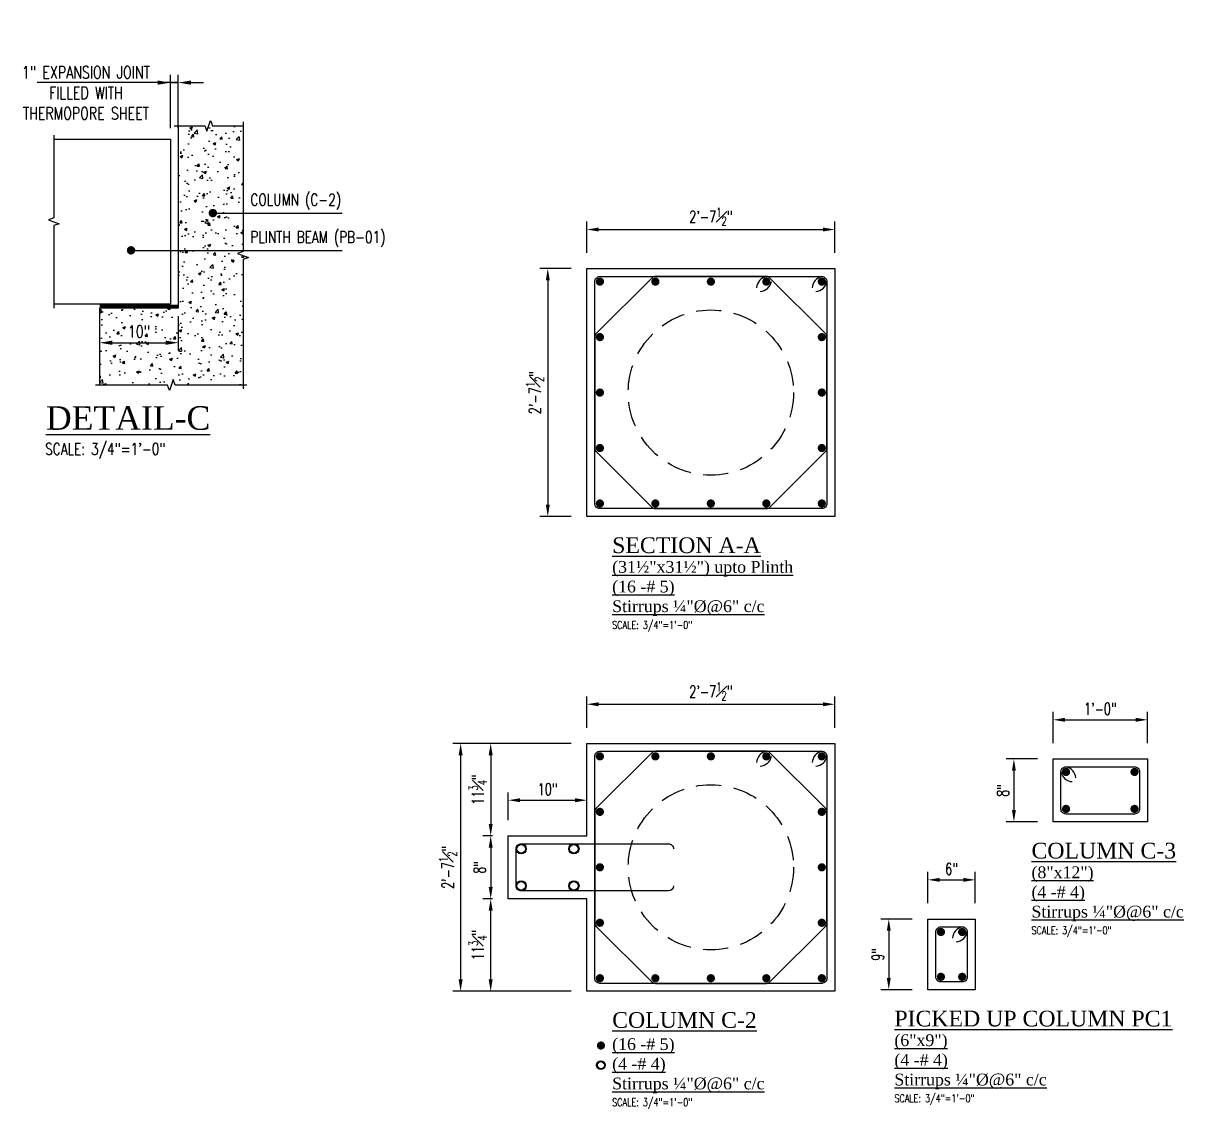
# Model space of a CAD drawing. Header units: inches. Extents: x 295786 to 300745, y 68261 to 70432.
# Drawn here: x 300368.7 to 300516.2, y 69292.9 to 69430.9 of the extents above; entities that cross this region are included whole.
import ezdxf

# ---------------------------------------------------------------- set-up
doc = ezdxf.new("R2010")
doc.units = ezdxf.units.IN
doc.header["$MEASUREMENT"] = 0
doc.linetypes.add('HIDDEN', pattern=[9.525, 6.35, -3.175])
for name, color, linetype in [('A-TYP-DIM', 1, 'Continuous'), ('A-TYP-H-TEXT', 2, 'Continuous'), ('A-TYP-S-BOT-STEEL', 6, 'Continuous'), ('A-TYP-ST-DONUT', 6, 'Continuous'), ('A-TYP-ST-LEAN', 1, 'Continuous'), ('A-TYP-ST-TEXT', 2, 'Continuous'), ('DIM', 7, 'Continuous'), ('FOOTING', 4, 'Continuous'), ('SECTION', 8, 'Continuous')]:
    doc.layers.add(name, color=color, linetype=linetype)
doc.styles.add('HADINGS', font='times.ttf')
doc.styles.add('Riz', font='romans.shx', dxfattribs={"width": 0.7})
doc.styles.add('rizwan', font='romans.shx', dxfattribs={"width": 0.75})
doc.dimstyles.new('Rizwan', dxfattribs={"dimscale": 65, "dimtxt": 0.09375, "dimasz": 0.09375, "dimexe": 0.0625, "dimexo": 0.125, "dimgap": 0, "dimtad": 1, "dimzin": 0, "dimdsep": 46, "dimlunit": 3, "dimtxsty": 'Riz', "dimcen": 0.09, "dimclrd": 1, "dimclre": 1, "dimclrt": 2, "dimaunit": 1, "dimadec": 3, "dimazin": 0, "dimtfac": 1, "dimtofl": 0, "dimtmove": 0, "dimatfit": 1, "dimfxl": 0, "dimtolj": 1, "dimtzin": 0, "dimlwd": -1, "dimlwe": -1, "dimarcsym": 0})
doc.dimstyles.new('STYLE-64', dxfattribs={"dimscale": 64, "dimtxt": 0.09375, "dimasz": 0.09375, "dimexe": 0.0625, "dimexo": 0.0625, "dimgap": 0.03125, "dimtad": 1, "dimzin": 3, "dimdsep": 46, "dimlunit": 4, "dimtxsty": 'rizwan', "dimcen": 0.125, "dimdle": 4, "dimclrd": 1, "dimclre": 1, "dimclrt": 2, "dimadec": 0, "dimazin": 0, "dimtfac": 0.5, "dimtix": 1, "dimtmove": 2, "dimatfit": 3, "dimfxl": 0, "dimfrac": 1, "dimtolj": 1, "dimtzin": 3, "dimarcsym": 0})

# ---------------------------------------------------------------- blocks, each defined once
blk = doc.blocks.new('*D209')
at = {"layer": 'Defpoints', "color": 0, "transparency": 16777216}
for p in [(300471.88, 69404.67), (300440.38, 69399.7), (300471.88, 69399.7)]:
    blk.add_point(p, dxfattribs=at)
at = {"layer": 'DIM', "color": 1, "transparency": 16777216}
for p, q in [((300440.38, 69401.7), (300440.38, 69405.67)), ((300441.88, 69404.67), (300470.38, 69404.67)), ((300471.88, 69401.7), (300471.88, 69405.67))]:
    blk.add_line(p, q, dxfattribs=at)
for points in [[(300441.88, 69404.92), (300441.88, 69404.42), (300440.38, 69404.67)], [(300470.38, 69404.92), (300470.38, 69404.42), (300471.88, 69404.67)]]:
    blk.add_solid(points, dxfattribs=at)
at = {"layer": 'DIM', "color": 2, "transparency": 16777216, "insert": (300456.13, 69406.3), "char_height": 1.5, "attachment_point": 5, "style": 'Riz'}
blk.add_mtext('\\A1;2\'-7{\\H0.750000x;\\S1#2;}"', dxfattribs=at)
blk = doc.blocks.new('*D124')
at = {"layer": 'Defpoints', "color": 0, "transparency": 16777216}
for p in [(300440.38, 69399.7), (300435.41, 69368.2), (300440.38, 69368.2)]:
    blk.add_point(p, dxfattribs=at)
at = {"layer": 'DIM', "color": 1, "transparency": 16777216}
for p, q in [((300438.38, 69399.7), (300434.41, 69399.7)), ((300435.41, 69398.2), (300435.41, 69369.7)), ((300438.38, 69368.2), (300434.41, 69368.2))]:
    blk.add_line(p, q, dxfattribs=at)
for points in [[(300435.16, 69398.2), (300435.66, 69398.2), (300435.41, 69399.7)], [(300435.16, 69369.7), (300435.66, 69369.7), (300435.41, 69368.2)]]:
    blk.add_solid(points, dxfattribs=at)
at = {"layer": 'DIM', "color": 2, "transparency": 16777216, "insert": (300433.78, 69383.95), "char_height": 1.5, "attachment_point": 5, "rotation": 90, "style": 'Riz'}
blk.add_mtext('\\A1;2\'-7{\\H0.750000x;\\S1#2;}"', dxfattribs=at)
blk = doc.blocks.new('*D208')
at = {"layer": 'Defpoints', "color": 0, "transparency": 16777216}
for p in [(300489.72, 69322.01), (300483.72, 69317.03), (300489.72, 69317.03)]:
    blk.add_point(p, dxfattribs=at)
at = {"layer": 'DIM', "color": 1, "transparency": 16777216}
for p, q in [((300483.72, 69319.03), (300483.72, 69323.01)), ((300485.22, 69322.01), (300488.22, 69322.01)), ((300489.72, 69319.03), (300489.72, 69323.01))]:
    blk.add_line(p, q, dxfattribs=at)
for points in [[(300485.22, 69322.26), (300485.22, 69321.76), (300483.72, 69322.01)], [(300488.22, 69322.26), (300488.22, 69321.76), (300489.72, 69322.01)]]:
    blk.add_solid(points, dxfattribs=at)
at = {"layer": 'DIM', "color": 2, "transparency": 16777216, "insert": (300486.72, 69323.4), "char_height": 1.5, "attachment_point": 5, "style": 'Riz'}
blk.add_mtext('\\A1;6"', dxfattribs=at)
blk = doc.blocks.new('*D89')
at = {"layer": 'Defpoints', "color": 0, "transparency": 16777216}
for p in [(300483.72, 69317.03), (300478.74, 69308.03), (300483.72, 69308.03)]:
    blk.add_point(p, dxfattribs=at)
at = {"layer": 'DIM', "color": 1, "transparency": 16777216}
for p, q in [((300481.72, 69317.03), (300477.74, 69317.03)), ((300478.74, 69315.53), (300478.74, 69309.53)), ((300481.72, 69308.03), (300477.74, 69308.03))]:
    blk.add_line(p, q, dxfattribs=at)
for points in [[(300478.49, 69315.53), (300478.99, 69315.53), (300478.74, 69317.03)], [(300478.49, 69309.53), (300478.99, 69309.53), (300478.74, 69308.03)]]:
    blk.add_solid(points, dxfattribs=at)
at = {"layer": 'DIM', "color": 2, "transparency": 16777216, "insert": (300477.35, 69312.53), "char_height": 1.5, "attachment_point": 5, "rotation": 90, "style": 'Riz'}
blk.add_mtext('\\A1;9"', dxfattribs=at)
blk = doc.blocks.new('*D102')
at = {"layer": 'Defpoints', "color": 0, "transparency": 16777216}
for p in [(300440.38, 69339.35), (300424.33, 69307.85), (300440.38, 69307.85)]:
    blk.add_point(p, dxfattribs=at)
at = {"layer": 'DIM', "color": 1, "transparency": 16777216}
for p, q in [((300438.38, 69339.35), (300423.33, 69339.35)), ((300424.33, 69337.85), (300424.33, 69309.35)), ((300438.38, 69307.85), (300423.33, 69307.85))]:
    blk.add_line(p, q, dxfattribs=at)
for points in [[(300424.08, 69337.85), (300424.58, 69337.85), (300424.33, 69339.35)], [(300424.08, 69309.35), (300424.58, 69309.35), (300424.33, 69307.85)]]:
    blk.add_solid(points, dxfattribs=at)
at = {"layer": 'DIM', "color": 2, "transparency": 16777216, "insert": (300422.71, 69323.6), "char_height": 1.5, "attachment_point": 5, "rotation": 90, "style": 'Riz'}
blk.add_mtext('\\A1;2\'-7{\\H0.750000x;\\S1#2;}"', dxfattribs=at)
blk = doc.blocks.new('*D103')
at = {"layer": 'Defpoints', "color": 0, "transparency": 16777216}
for p in [(300440.38, 69332.13), (300430.38, 69327.6), (300440.38, 69327.6)]:
    blk.add_point(p, dxfattribs=at)
at = {"layer": 'DIM', "color": 1, "transparency": 16777216}
for p, q in [((300430.38, 69329.6), (300430.38, 69333.13)), ((300440.38, 69329.6), (300440.38, 69333.13)), ((300431.88, 69332.13), (300438.88, 69332.13))]:
    blk.add_line(p, q, dxfattribs=at)
for points in [[(300431.88, 69332.38), (300431.88, 69331.88), (300430.38, 69332.13)], [(300438.88, 69332.38), (300438.88, 69331.88), (300440.38, 69332.13)]]:
    blk.add_solid(points, dxfattribs=at)
at = {"layer": 'DIM', "color": 2, "transparency": 16777216, "insert": (300435.38, 69333.52), "char_height": 1.5, "attachment_point": 5, "style": 'Riz'}
blk.add_mtext('\\A1;10"', dxfattribs=at)
blk = doc.blocks.new('*D104')
at = {"layer": 'Defpoints', "color": 0, "transparency": 16777216}
for p in [(300430.38, 69327.6), (300428.15, 69319.6), (300430.38, 69319.6)]:
    blk.add_point(p, dxfattribs=at)
at = {"layer": 'DIM', "color": 1, "transparency": 16777216}
for p, q in [((300428.38, 69327.6), (300427.15, 69327.6)), ((300428.15, 69326.1), (300428.15, 69321.1)), ((300428.38, 69319.6), (300427.15, 69319.6))]:
    blk.add_line(p, q, dxfattribs=at)
for points in [[(300427.9, 69326.1), (300428.4, 69326.1), (300428.15, 69327.6)], [(300427.9, 69321.1), (300428.4, 69321.1), (300428.15, 69319.6)]]:
    blk.add_solid(points, dxfattribs=at)
at = {"layer": 'DIM', "color": 2, "transparency": 16777216, "insert": (300426.75, 69323.6), "char_height": 1.5, "attachment_point": 5, "rotation": 90, "style": 'Riz'}
blk.add_mtext('\\A1;8"', dxfattribs=at)
blk = doc.blocks.new('*D105')
at = {"layer": 'Defpoints', "color": 0, "transparency": 16777216}
for p in [(300428.15, 69319.6), (300430.38, 69319.6), (300430.38, 69307.85)]:
    blk.add_point(p, dxfattribs=at)
at = {"layer": 'DIM', "color": 1, "transparency": 16777216}
for p, q in [((300428.38, 69319.6), (300427.15, 69319.6)), ((300428.15, 69309.35), (300428.15, 69318.1)), ((300428.38, 69307.85), (300427.15, 69307.85))]:
    blk.add_line(p, q, dxfattribs=at)
for points in [[(300427.9, 69318.1), (300428.4, 69318.1), (300428.15, 69319.6)], [(300427.9, 69309.35), (300428.4, 69309.35), (300428.15, 69307.85)]]:
    blk.add_solid(points, dxfattribs=at)
at = {"layer": 'DIM', "color": 2, "transparency": 16777216, "insert": (300426.52, 69313.73), "char_height": 1.5, "attachment_point": 5, "rotation": 90, "style": 'Riz'}
blk.add_mtext('\\A1;11{\\H0.750000x;\\S3#4;}"', dxfattribs=at)
blk = doc.blocks.new('*D106')
at = {"layer": 'Defpoints', "color": 0, "transparency": 16777216}
for p in [(300430.38, 69339.35), (300428.15, 69327.6), (300430.38, 69327.6)]:
    blk.add_point(p, dxfattribs=at)
at = {"layer": 'DIM', "color": 1, "transparency": 16777216}
for p, q in [((300428.38, 69339.35), (300427.15, 69339.35)), ((300428.15, 69337.85), (300428.15, 69329.1)), ((300428.38, 69327.6), (300427.15, 69327.6))]:
    blk.add_line(p, q, dxfattribs=at)
for points in [[(300427.9, 69337.85), (300428.4, 69337.85), (300428.15, 69339.35)], [(300427.9, 69329.1), (300428.4, 69329.1), (300428.15, 69327.6)]]:
    blk.add_solid(points, dxfattribs=at)
at = {"layer": 'DIM', "color": 2, "transparency": 16777216, "insert": (300426.52, 69333.48), "char_height": 1.5, "attachment_point": 5, "rotation": 90, "style": 'Riz'}
blk.add_mtext('\\A1;11{\\H0.750000x;\\S3#4;}"', dxfattribs=at)
blk = doc.blocks.new('*D107')
at = {"layer": 'Defpoints', "color": 0, "transparency": 16777216}
for p in [(300471.88, 69344.33), (300440.38, 69339.35), (300471.88, 69339.35)]:
    blk.add_point(p, dxfattribs=at)
at = {"layer": 'DIM', "color": 1, "transparency": 16777216}
for p, q in [((300440.38, 69341.35), (300440.38, 69345.33)), ((300441.88, 69344.33), (300470.38, 69344.33)), ((300471.88, 69341.35), (300471.88, 69345.33))]:
    blk.add_line(p, q, dxfattribs=at)
for points in [[(300441.88, 69344.58), (300441.88, 69344.08), (300440.38, 69344.33)], [(300470.38, 69344.58), (300470.38, 69344.08), (300471.88, 69344.33)]]:
    blk.add_solid(points, dxfattribs=at)
at = {"layer": 'DIM', "color": 2, "transparency": 16777216, "insert": (300456.13, 69345.95), "char_height": 1.5, "attachment_point": 5, "style": 'Riz'}
blk.add_mtext('\\A1;2\'-7{\\H0.750000x;\\S1#2;}"', dxfattribs=at)
blk = doc.blocks.new('*D108')
at = {"layer": 'A-TYP-DIM', "color": 1, "lineweight": -2, "ltscale": 1.5, "transparency": 16777216}
for p, q in [((300378.45, 69393.66), (300378.45, 69389.28)), ((300388.45, 69393.66), (300388.45, 69389.28)), ((300380.05, 69390.28), (300386.85, 69390.28))]:
    blk.add_line(p, q, dxfattribs=at)
at = {"layer": 'A-TYP-DIM', "color": 1, "ltscale": 1.5, "transparency": 16777216}
for points in [[(300380.05, 69390.55), (300380.05, 69390.01), (300378.45, 69390.28)], [(300386.85, 69390.55), (300386.85, 69390.01), (300388.45, 69390.28)]]:
    blk.add_solid(points, dxfattribs=at)
at = {"layer": 'Defpoints', "color": 0, "ltscale": 1.5, "transparency": 16777216}
for p in [(300378.45, 69394.66), (300388.45, 69394.66), (300388.45, 69390.28)]:
    blk.add_point(p, dxfattribs=at)
at = {"layer": 'A-TYP-DIM', "color": 2, "ltscale": 1.5, "transparency": 16777216, "insert": (300383.45, 69391.71), "char_height": 1.562, "attachment_point": 5, "style": 'rizwan'}
blk.add_mtext('\\A1;10"', dxfattribs=at)
blk = doc.blocks.new('*D109')
at = {"layer": 'A-TYP-DIM', "color": 1, "lineweight": -2, "ltscale": 1.5, "transparency": 16777216}
for p, q in [((300387.45, 69417.56), (300387.45, 69424.34)), ((300388.45, 69417.56), (300388.45, 69424.34)), ((300385.85, 69423.34), (300384.25, 69423.34)), ((300387.45, 69423.34), (300388.45, 69423.34)), ((300390.05, 69423.34), (300391.65, 69423.34))]:
    blk.add_line(p, q, dxfattribs=at)
at = {"layer": 'A-TYP-DIM', "color": 1, "ltscale": 1.5, "transparency": 16777216}
for points in [[(300385.85, 69423.61), (300385.85, 69423.08), (300387.45, 69423.34)], [(300390.05, 69423.61), (300390.05, 69423.08), (300388.45, 69423.34)]]:
    blk.add_solid(points, dxfattribs=at)
at = {"layer": 'Defpoints', "color": 0, "ltscale": 1.5, "transparency": 16777216}
for p in [(300388.45, 69423.34), (300387.45, 69416.56), (300388.45, 69416.56)]:
    blk.add_point(p, dxfattribs=at)
at = {"layer": 'A-TYP-DIM', "color": 2, "ltscale": 1.5, "transparency": 16777216, "insert": (300376.71, 69422.04), "char_height": 1.5625, "attachment_point": 5, "style": 'rizwan'}
blk.add_mtext('\\A1;1" EXPANSION JOINT \\PFILLED WITH \\PTHERMOPORE SHEET', dxfattribs=at)
blk = doc.blocks.new('*D122')
at = {"layer": 'Defpoints', "color": 0, "transparency": 16777216}
for p in [(300511.62, 69342.35), (300499.62, 69337.38), (300511.62, 69337.38)]:
    blk.add_point(p, dxfattribs=at)
at = {"layer": 'DIM', "color": 1, "transparency": 16777216}
for p, q in [((300499.62, 69339.38), (300499.62, 69343.35)), ((300511.62, 69339.38), (300511.62, 69343.35)), ((300501.12, 69342.35), (300510.12, 69342.35))]:
    blk.add_line(p, q, dxfattribs=at)
for points in [[(300501.12, 69342.6), (300501.12, 69342.1), (300499.62, 69342.35)], [(300510.12, 69342.6), (300510.12, 69342.1), (300511.62, 69342.35)]]:
    blk.add_solid(points, dxfattribs=at)
at = {"layer": 'DIM', "color": 2, "transparency": 16777216, "insert": (300505.62, 69343.74), "char_height": 1.5, "attachment_point": 5, "style": 'Riz'}
blk.add_mtext('\\A1;1\'-0"', dxfattribs=at)
blk = doc.blocks.new('*D123')
at = {"layer": 'Defpoints', "color": 0, "transparency": 16777216}
for p in [(300499.62, 69337.38), (300494.64, 69329.38), (300499.62, 69329.38)]:
    blk.add_point(p, dxfattribs=at)
at = {"layer": 'DIM', "color": 1, "transparency": 16777216}
for p, q in [((300497.62, 69337.38), (300493.64, 69337.38)), ((300494.64, 69335.88), (300494.64, 69330.88)), ((300497.62, 69329.38), (300493.64, 69329.38))]:
    blk.add_line(p, q, dxfattribs=at)
for points in [[(300494.39, 69335.88), (300494.89, 69335.88), (300494.64, 69337.38)], [(300494.39, 69330.88), (300494.89, 69330.88), (300494.64, 69329.38)]]:
    blk.add_solid(points, dxfattribs=at)
at = {"layer": 'DIM', "color": 2, "transparency": 16777216, "insert": (300493.25, 69333.38), "char_height": 1.5, "attachment_point": 5, "rotation": 90, "style": 'Riz'}
blk.add_mtext('\\A1;8"', dxfattribs=at)

msp = doc.modelspace()

# ---------------------------------------------------------------- hatches: boundary and pattern name
at = {"layer": 'FOOTING'}
h = msp.add_hatch(dxfattribs=at)
h.set_pattern_fill('AR-CONC', color=8, scale=0.5, style=0)
h.set_pattern_definition([(50, (300378.4493, 69384.2127), (3.5863, -0.31376), [0.375, -4.125]), (355, (300378.4493, 69384.2127), (-0.69376, 3.76096), [0.3, -3.3]), (100.451, (300378.748, 69384.1866), (2.89255, 3.4472), [0.3187, -3.5057]), (46.184, (300378.4493, 69385.2127), (5.3362, -0.8276), [0.5625, -6.1875]), (96.636, (300378.894, 69385.144), (4.6733, 4.8706), [0.47805, -5.25856]), (351.184, (300378.4493, 69385.213), (4.6733, 4.8706), [0.45, -4.95]), (21, (300378.9493, 69384.9627), (2.98454, -2.0131), [0.375, -4.125]), (326, (300378.9493, 69384.9627), (1.21658, 3.62575), [0.3, -3.3]), (71.451, (300379.198, 69384.795), (4.2011, 1.61265), [0.3187, -3.5057]), (37.5, (300378.4493, 69384.2127), (0.0608, 1.66447), [0, -3.26, 0, -3.35, 0, -3.3125]), (7.5, (300378.4493, 69384.2127), (1.31535, 1.97206), [0, -1.91, 0, -3.185, 0, -1.2625]), (327.5, (300377.3343, 69384.2127), (2.66911, -0.112774), [0, -1.25, 0, -3.9, 0, -5.175]), (317.5, (300376.8343, 69384.2127), (2.91593, 0.50052), [0, -1.625, 0, -2.59, 0, -3.675])])
h.paths.add_polyline_path([(300396.68045163, 69400.87075173), (300397.36732099, 69401.12075173), (300395.99358228, 69401.62075173), (300396.68045163, 69401.87075173), (300396.68045163, 69417.84189764), (300392.81487143, 69417.84189764), (300392.56487143, 69418.528767), (300392.06487143, 69417.15502829), (300391.81487143, 69417.84189764), (300388.44929122, 69417.84189764), (300388.44929122, 69394.66396217), (300378.44929122, 69394.66396217), (300378.44929122, 69384.89960582), (300387.06487143, 69384.89960582), (300387.31487143, 69384.21273647), (300387.81487143, 69385.58647518), (300388.06487143, 69384.89960582), (300396.68045163, 69384.89960582)])

# ---------------------------------------------------------------- linework, layer by layer
at = {"layer": 'A-TYP-DIM', "ltscale": 1.5}
msp.add_line((300388.44929122, 69423.34368621), (300370.52861861, 69423.34368621), dxfattribs=at)
at = {"layer": 'A-TYP-S-BOT-STEEL'}
for points in [[(300442.0304485, 69398.69659915), (300470.2304485, 69398.69659915, -0.4142135624), (300470.8804485, 69398.04659915), (300470.8804485, 69369.84659915, -0.4142135624), (300470.2304485, 69369.19659915), (300442.0304485, 69369.19659915, -0.4142135624), (300441.3804485, 69369.84659915), (300441.3804485, 69398.04659915, -0.4142135624)], [(300442.0304485, 69338.35188036), (300470.2304485, 69338.35188036, -0.4142135624), (300470.8804485, 69337.70188036), (300470.8804485, 69309.50188036, -0.4142135624), (300470.2304485, 69308.85188036), (300442.0304485, 69308.85188036, -0.4142135624), (300441.3804485, 69309.50188036), (300441.3804485, 69337.70188036, -0.4142135624)], [(300500.61748448, 69331.02542341), (300500.61748448, 69335.72542341, -0.4142135624), (300501.26748448, 69336.37542341), (300509.96748448, 69336.37542341, -0.4142135624), (300510.61748448, 69335.72542341), (300510.61748448, 69331.02542341, -0.4142135624), (300509.96748448, 69330.37542341), (300501.26748448, 69330.37542341, -0.4142135624)], [(300485.36646718, 69316.03201269), (300488.06646718, 69316.03201269, -0.4142135624), (300488.71646718, 69315.38201269), (300488.71646718, 69309.68201269, -0.4142135624), (300488.06646718, 69309.03201269), (300485.36646718, 69309.03201269, -0.4142135624), (300484.71646718, 69309.68201269), (300484.71646718, 69315.38201269, -0.4142135624)]]:
    msp.add_lwpolyline(points, format="xyb", close=True, dxfattribs=at)
msp.add_lwpolyline([(300451.3804485, 69321.25188036, -0.4142135623), (300450.7304485, 69320.60188036), (300432.0304485, 69320.60188036, -0.4142135624), (300431.3804485, 69321.25188036), (300431.3804485, 69325.95188036, -0.4142135624), (300432.0304485, 69326.60188036), (300450.7304485, 69326.60188036, -0.4142135624), (300451.3804485, 69325.95188036)], format="xyb", dxfattribs=at)
for centre, radius in [((300432.0304485, 69325.95188036), 0.65), ((300432.0304485, 69325.95188036), 0.55), ((300438.7304485, 69325.95188036), 0.65), ((300438.7304485, 69325.95188036), 0.55), ((300432.0304485, 69321.25188036), 0.65), ((300438.7304485, 69321.25188036), 0.65), ((300432.0304485, 69321.25188036), 0.55), ((300438.7304485, 69321.25188036), 0.55), ((300442.16131542, 69298.44934095), 0.55), ((300442.16131542, 69298.44934095), 0.45)]:
    msp.add_circle(centre, radius, dxfattribs=at)
for centre, start, end in [((300463.5276426, 69397.15036499), 102.655389473, 176.2708822434), ((300470.5776426, 69397.15036499), 102.655389473, 176.2708822434), ((300462.27676552, 69398.37391629), 274.9945315808, 348.6100243535), ((300469.32676552, 69398.37391629), 274.9945315808, 348.6100243535), ((300463.5276426, 69336.8056462), 102.655389473, 176.2708822434), ((300470.5776426, 69336.8056462), 102.655389473, 176.2708822434), ((300462.27676552, 69338.02919749), 274.9945315808, 348.6100243535), ((300469.32676552, 69338.02919749), 274.9945315808, 348.6100243535), ((300502.16371864, 69336.07261751), 192.6553894732, 266.2708822366), ((300500.94016735, 69334.82174044), 4.9945315807, 78.6100243533), ((300488.41366128, 69314.48577852), 102.655389473, 176.2708822434), ((300487.1627842, 69315.70932982), 274.9945315808, 348.6100243535)]:
    msp.add_arc(centre, 1.58473463, start, end, dxfattribs=at)
at = {"layer": 'A-TYP-ST-DONUT'}
for points in [[(300448.62082909, 69398.50621856), (300441.57082909, 69391.45621856, 0.1989123674), (300441.3804485, 69390.99659915), (300441.3804485, 69376.89659915, 0.1989123674), (300441.57082909, 69376.43697975), (300448.62082909, 69369.38697975, 0.1989123674), (300449.0804485, 69369.19659915), (300463.1804485, 69369.19659915, 0.1989123674), (300463.6400679, 69369.38697975), (300470.6900679, 69376.43697975, 0.1989123674), (300470.8804485, 69376.89659915), (300470.8804485, 69390.99659915, 0.1989123674), (300470.6900679, 69391.45621856), (300463.64006791, 69398.50621856, 0.1989123674), (300463.1804485, 69398.69659915), (300449.0804485, 69398.69659915, 0.1989123674)], [(300448.62082909, 69338.16149977), (300441.57082909, 69331.11149977, 0.1989123674), (300441.3804485, 69330.65188036), (300441.3804485, 69316.55188036, 0.1989123674), (300441.57082909, 69316.09226095), (300448.62082909, 69309.04226095, 0.1989123674), (300449.0804485, 69308.85188036), (300463.1804485, 69308.85188036, 0.1989123674), (300463.6400679, 69309.04226095), (300470.6900679, 69316.09226095, 0.1989123674), (300470.8804485, 69316.55188036), (300470.8804485, 69330.65188036, 0.1989123674), (300470.6900679, 69331.11149977), (300463.64006791, 69338.16149977, 0.1989123674), (300463.1804485, 69338.35188036), (300449.0804485, 69338.35188036, 0.1989123674)]]:
    msp.add_lwpolyline(points, format="xyb", close=True, dxfattribs=at)
at = {"layer": 'A-TYP-ST-DONUT', "linetype": 'Continuous', "ltscale": 1.5, "const_width": 0.52083333}
for points in [[(300442.29086516, 69398.04659915, -1), (300441.77003183, 69398.04659915, -1)], [(300449.34086516, 69398.04659915, -1), (300448.82003183, 69398.04659915, -1)], [(300456.39086516, 69398.04659915, -1), (300455.87003183, 69398.04659915, -1)], [(300463.44086516, 69398.04659915, -1), (300462.92003183, 69398.04659915, -1)], [(300470.49086516, 69398.04659915, -1), (300469.97003183, 69398.04659915, -1)], [(300442.0304485, 69390.73618249, 1), (300442.0304485, 69391.25701582, 1)], [(300470.2304485, 69390.73618249, 1), (300470.2304485, 69391.25701582, 1)], [(300442.0304485, 69383.68618249, 1), (300442.0304485, 69384.20701582, 1)], [(300470.2304485, 69383.68618249, 1), (300470.2304485, 69384.20701582, 1)], [(300442.0304485, 69376.63618249, 1), (300442.0304485, 69377.15701582, 1)], [(300470.2304485, 69376.63618249, 1), (300470.2304485, 69377.15701582, 1)], [(300442.29086516, 69369.84659915, -1), (300441.77003183, 69369.84659915, -1)], [(300449.34086516, 69369.84659915, -1), (300448.82003183, 69369.84659915, -1)], [(300456.39086516, 69369.84659915, -1), (300455.87003183, 69369.84659915, -1)], [(300463.44086516, 69369.84659915, -1), (300462.92003183, 69369.84659915, -1)], [(300470.49086516, 69369.84659915, -1), (300469.97003183, 69369.84659915, -1)], [(300442.29086516, 69337.70188036, -1), (300441.77003183, 69337.70188036, -1)], [(300449.34086516, 69337.70188036, -1), (300448.82003183, 69337.70188036, -1)], [(300456.39086516, 69337.70188036, -1), (300455.87003183, 69337.70188036, -1)], [(300463.44086516, 69337.70188036, -1), (300462.92003183, 69337.70188036, -1)], [(300470.49086516, 69337.70188036, -1), (300469.97003183, 69337.70188036, -1)], [(300501.26748448, 69335.98584008, -1), (300501.26748448, 69335.46500675, -1)], [(300509.96748448, 69335.98584008, -1), (300509.96748448, 69335.46500675, -1)], [(300442.0304485, 69330.39146369, 1), (300442.0304485, 69330.91229703, 1)], [(300470.2304485, 69330.39146369, 1), (300470.2304485, 69330.91229703, 1)], [(300501.26748448, 69331.28584008, -1), (300501.26748448, 69330.76500675, -1)], [(300509.96748448, 69331.28584008, -1), (300509.96748448, 69330.76500675, -1)], [(300442.0304485, 69323.34146369, 1), (300442.0304485, 69323.86229703, 1)], [(300470.2304485, 69323.34146369, 1), (300470.2304485, 69323.86229703, 1)], [(300442.0304485, 69316.29146369, 1), (300442.0304485, 69316.81229703, 1)], [(300470.2304485, 69316.29146369, 1), (300470.2304485, 69316.81229703, 1)], [(300485.62688384, 69315.38201269, -1), (300485.10605051, 69315.38201269, -1)], [(300488.32688384, 69315.38201269, -1), (300487.80605051, 69315.38201269, -1)], [(300485.62688384, 69309.68201269, -1), (300485.10605051, 69309.68201269, -1)], [(300488.32688384, 69309.68201269, -1), (300487.80605051, 69309.68201269, -1)], [(300442.29086516, 69309.50188036, -1), (300441.77003183, 69309.50188036, -1)], [(300449.34086516, 69309.50188036, -1), (300448.82003183, 69309.50188036, -1)], [(300456.39086516, 69309.50188036, -1), (300455.87003183, 69309.50188036, -1)], [(300463.44086516, 69309.50188036, -1), (300462.92003183, 69309.50188036, -1)], [(300470.49086516, 69309.50188036, -1), (300469.97003183, 69309.50188036, -1)], [(300442.42173209, 69300.94934095, -1), (300441.90089875, 69300.94934095, -1)]]:
    msp.add_lwpolyline(points, format="xyb", close=True, dxfattribs=at)
at = {"layer": 'A-TYP-ST-LEAN', "linetype": 'Continuous', "ltscale": 1.5}
for points in [[(300387.94929122, 69417.84189764), (300391.81487143, 69417.84189764), (300392.06487143, 69417.15502829), (300392.56487143, 69418.528767), (300392.81487143, 69417.84189764), (300396.68045163, 69417.84189764)], [(300396.68045163, 69418.34189764), (300396.68045163, 69401.87075173), (300395.99358228, 69401.62075173), (300397.36732099, 69401.12075173), (300396.68045163, 69400.87075173), (300396.68045163, 69384.39960582)], [(300372.63909527, 69416.66396217), (300372.63909527, 69406.16396217), (300371.95222591, 69405.91396217), (300373.32596462, 69405.41396217), (300372.63909527, 69405.16396217), (300372.63909527, 69394.66396217)], [(300397.18045163, 69384.89960582), (300388.06487143, 69384.89960582), (300387.81487143, 69385.58647518), (300387.31487143, 69384.21273647), (300387.06487143, 69384.89960582), (300377.94929122, 69384.89960582)]]:
    msp.add_lwpolyline(points, dxfattribs=at)
at = {"layer": 'SECTION'}
for points in [[(300388.44929122, 69417.84189764), (300388.44929122, 69394.66396217), (300378.44929122, 69394.66396217), (300378.44929122, 69384.89960582)], [(300372.63909527, 69416.16396217), (300387.44929122, 69416.16396217), (300387.44929122, 69395.16396217), (300372.63909527, 69395.16396217)], [(300440.3804485, 69327.60188036), (300440.3804485, 69339.35188036), (300471.8804485, 69339.35188036), (300471.8804485, 69307.85188036), (300440.3804485, 69307.85188036), (300440.3804485, 69319.60188036)], [(300499.61748448, 69337.37542341), (300511.61748448, 69337.37542341), (300511.61748448, 69329.37542341), (300499.61748448, 69329.37542341), (300499.61748448, 69337.37542341)], [(300440.3804485, 69319.60188036), (300430.3804485, 69319.60188036), (300430.3804485, 69327.60188036), (300440.3804485, 69327.60188036)]]:
    msp.add_lwpolyline(points, dxfattribs=at)
for points in [[(300440.3804485, 69399.69659915), (300471.8804485, 69399.69659915), (300471.8804485, 69368.19659915), (300440.3804485, 69368.19659915)], [(300483.71646718, 69317.03201269), (300489.71646718, 69317.03201269), (300489.71646718, 69308.03201269), (300483.71646718, 69308.03201269)]]:
    msp.add_lwpolyline(points, close=True, dxfattribs=at)
at = {"layer": 'SECTION', "const_width": 0.4}
msp.add_lwpolyline([(300378.44929122, 69394.91396217), (300388.44929122, 69394.91396217)], dxfattribs=at)
at = {"layer": 'SECTION', "color": 3, "linetype": 'HIDDEN', "ltscale": 0.5}
for centre in [(300456.1304485, 69383.94659915), (300456.1304485, 69323.60188036)]:
    msp.add_circle(centre, 10.5, dxfattribs=at)

# ---------------------------------------------------------------- texts
at = {"layer": 'A-TYP-H-TEXT', "color": 5, "style": 'HADINGS'}
for s, height, p in [('%%UDETAIL-C', 3, (300371.63279876, 69379.21220214)), ('%%USECTION A-A', 2, (300443.5897492, 69363.54235798)), ('%%U(31½"x31½") upto Plinth', 1.5, (300443.5897492, 69361.04235798)), ('%%U(16 -# 5)', 1.5, (300443.5897492, 69358.54235798)), ('%%UStirrups ¼"%%C@6" c/c', 1.5, (300443.5897492, 69356.04235798)), ('%%UCOLUMN C-3', 2, (300496.87640706, 69324.72118224)), ('%%U(8"x12")', 1.5, (300496.87640706, 69322.22118224)), ('%%U(4 -# 4)', 1.5, (300496.87640706, 69319.72118224)), ('%%UStirrups ¼"%%C@6" c/c', 1.5, (300496.87640706, 69317.22118224)), ('%%UCOLUMN C-2', 2, (300443.5897492, 69303.19763919)), ('%%UPICKED UP COLUMN PC1', 2, (300479.45227603, 69303.37777151)), ('%%U(16 -# 5)', 1.5, (300443.5897492, 69300.378248)), ('%%U(6"x9")', 1.5, (300479.45227603, 69300.87777151)), ('%%U(4 -# 4)', 1.5, (300479.45227603, 69298.37777151)), ('%%U(4 -# 4)', 1.5, (300443.5897492, 69297.878248)), ('%%UStirrups ¼"%%C@6" c/c', 1.5, (300443.5897492, 69295.378248)), ('%%UStirrups ¼"%%C@6" c/c', 1.5, (300479.45227603, 69295.87777151))]:
    msp.add_text(s, height=height, dxfattribs=at).set_placement(p)
at = {"layer": 'A-TYP-H-TEXT', "style": 'rizwan', "width": 0.75}
for height, p in [(1.5, (300371.53442411, 69376.02953726)), (1, (300443.5897492, 69353.90530758)), (1, (300496.87640706, 69315.08413185)), (1, (300443.5897492, 69293.2411976)), (1, (300479.45227603, 69293.74072112))]:
    msp.add_text('SCALE: 3/4"=1\'-0"', height=height, dxfattribs=at).set_placement(p)
at = {"layer": 'A-TYP-ST-TEXT', "char_height": 1.5, "width": 18.330684072, "attachment_point": 1, "style": 'rizwan'}
for s, insert in [('COLUMN (C-2)', (300397.61564875, 69409.20609156)), ('PLINTH BEAM (PB-01)', (300397.61564875, 69404.46442992))]:
    msp.add_mtext(s, dxfattribs=dict(at, insert=insert))

# ---------------------------------------------------------------- dimensions: what is measured, and where the dimension line sits
at = {"layer": 'A-TYP-DIM', "ltscale": 1.5}
dim = msp.add_linear_dim(base=(300388.44929122, 69423.34368621), p1=(300387.44929122, 69416.56058959), p2=(300388.44929122, 69416.56058959), text='<> EXPANSION JOINT \\PFILLED WITH \\PTHERMOPORE SHEET', dimstyle='STYLE-64', override={"dimscale": 16, "dimtxt": 0.097656, "dimasz": 0.1, "dimatfit": 2}, dxfattribs=at)
dim.commit()
dim.dimension.update_dxf_attribs({"geometry": '*D109', "text_midpoint": (300376.70588772, 69422.04125838), "dimtype": 160})
dim = msp.add_linear_dim(base=(300388.44929122, 69390.27990804), p1=(300378.44929122, 69394.66396217), p2=(300388.44929122, 69394.66396217), dimstyle='STYLE-64', override={"dimscale": 16, "dimtxt": 0.097656, "dimasz": 0.1, "dimtmove": 0, "dimatfit": 2}, dxfattribs=at)
dim.commit()
dim.dimension.update_dxf_attribs({"geometry": '*D108', "text_midpoint": (300383.44929122, 69391.70996757)})
at = {"layer": 'DIM'}
for base, p1, p2, override, picture, middle in [((300471.8804484969, 69404.6701713671), (300440.3804484969, 69399.6965991544), (300471.8804484969, 69399.6965991544), {"dimscale": 16, "dimgap": 0.03125, "dimdec": 8, "dimzin": 3, "dimlunit": 4, "dimtfac": 0.75, "dimtofl": 1, "dimfrac": 1}, '*D209', (300456.1304484969, 69406.2951713671)), ((300471.8804484969, 69344.3254525736), (300440.3804484969, 69339.3518803608), (300471.8804484969, 69339.3518803608), {"dimscale": 16, "dimgap": 0.03125, "dimdec": 8, "dimzin": 3, "dimlunit": 4, "dimtfac": 0.75, "dimtofl": 1, "dimfrac": 1}, '*D107', (300456.1304484969, 69345.9504525736)), ((300511.6174844786, 69342.3489956276), (300499.6174844786, 69337.3754234148), (300511.6174844786, 69337.3754234148), {"dimscale": 16, "dimgap": 0.03125, "dimdec": 8, "dimzin": 3, "dimlunit": 4, "dimtofl": 1}, '*D122', (300505.6174844786, 69343.7418527704)), ((300440.3804484969, 69332.1266207256), (300430.3804484969, 69327.6018803608), (300440.3804484969, 69327.6018803608), {"dimscale": 16, "dimgap": 0.03125, "dimdec": 8, "dimzin": 3, "dimlunit": 4, "dimtfac": 0.75, "dimtofl": 1, "dimfrac": 1}, '*D103', (300435.3804484969, 69333.5194778684)), ((300489.716467177, 69322.0055849005), (300483.716467177, 69317.0320126878), (300489.716467177, 69317.0320126878), {"dimscale": 16, "dimgap": 0.03125, "dimdec": 8, "dimzin": 3, "dimlunit": 4, "dimtofl": 1}, '*D208', (300486.716467177, 69323.3984420434))]:
    dim = msp.add_linear_dim(base=base, p1=p1, p2=p2, dimstyle='Rizwan', override=override, dxfattribs=at)
    dim.commit()
    dim.dimension.update_dxf_attribs({"geometry": picture, "text_midpoint": middle})
for base, p1, p2, angle, override, picture, middle in [((300435.4068762842, 69368.1965991544), (300440.3804484969, 69399.6965991544), (300440.3804484969, 69368.1965991544), 270, {"dimscale": 16, "dimgap": 0.03125, "dimdec": 8, "dimzin": 3, "dimlunit": 4, "dimtfac": 0.75, "dimtofl": 1, "dimfrac": 1}, '*D124', (300433.7818762842, 69383.9465991544)), ((300424.3317957576, 69307.8518803608), (300440.3804484969, 69339.3518803608), (300440.3804484969, 69307.8518803608), 270, {"dimscale": 16, "dimgap": 0.03125, "dimdec": 8, "dimzin": 3, "dimlunit": 4, "dimtfac": 0.75, "dimtofl": 1, "dimfrac": 1}, '*D102', (300422.7067957576, 69323.6018803609)), ((300428.1459277312, 69327.6018803608), (300430.3804484969, 69339.3518803608), (300430.3804484969, 69327.6018803608), 90, {"dimscale": 16, "dimgap": 0.03125, "dimdec": 8, "dimzin": 3, "dimlunit": 4, "dimtfac": 0.75, "dimtofl": 1, "dimfrac": 1}, '*D106', (300426.5209277312, 69333.4768803609)), ((300494.6439122659, 69329.3754234148), (300499.6174844786, 69337.3754234148), (300499.6174844786, 69329.3754234148), 270, {"dimscale": 16, "dimgap": 0.03125, "dimdec": 8, "dimzin": 3, "dimlunit": 4, "dimtofl": 1}, '*D123', (300493.2510551231, 69333.3754234149)), ((300428.1459277312, 69319.6018803608), (300430.3804484969, 69327.6018803608), (300430.3804484969, 69319.6018803608), 90, {"dimscale": 16, "dimgap": 0.03125, "dimdec": 8, "dimzin": 3, "dimlunit": 4, "dimtfac": 0.75, "dimtofl": 1, "dimfrac": 1}, '*D104', (300426.7530705883, 69323.6018803609)), ((300428.1459277312, 69319.6018803608), (300430.3804484969, 69307.8518803608), (300430.3804484969, 69319.6018803608), 270, {"dimscale": 16, "dimgap": 0.03125, "dimdec": 8, "dimzin": 3, "dimlunit": 4, "dimtfac": 0.75, "dimtofl": 1, "dimfrac": 1}, '*D105', (300426.5209277312, 69313.7268803609)), ((300478.7428949643, 69308.0320126878), (300483.716467177, 69317.0320126878), (300483.716467177, 69308.0320126878), 270, {"dimscale": 16, "dimgap": 0.03125, "dimdec": 8, "dimzin": 3, "dimlunit": 4, "dimtofl": 1}, '*D89', (300477.3500378215, 69312.5320126879))]:
    dim = msp.add_linear_dim(base=base, p1=p1, p2=p2, angle=angle, dimstyle='Rizwan', override=override, dxfattribs=at)
    dim.commit()
    dim.dimension.update_dxf_attribs({"geometry": picture, "text_midpoint": middle})

# ---------------------------------------------------------------- leaders
at = {"layer": 'A-TYP-DIM', "ltscale": 1.5}
for points in [[(300392.84558505, 69406.76628904), (300409.29367024, 69406.76628904)], [(300382.45010259, 69402.02462739), (300409.29367024, 69402.02462739)]]:
    msp.add_leader(points, dimstyle='STYLE-64', override={"dimscale": 16, "dimtxt": 0.097656, "dimasz": 0.066667, "dimtmove": 0, "dimatfit": 2, "dimldrblk": 'Dot'}, dxfattribs=at)

doc.saveas('drawing.dxf')
